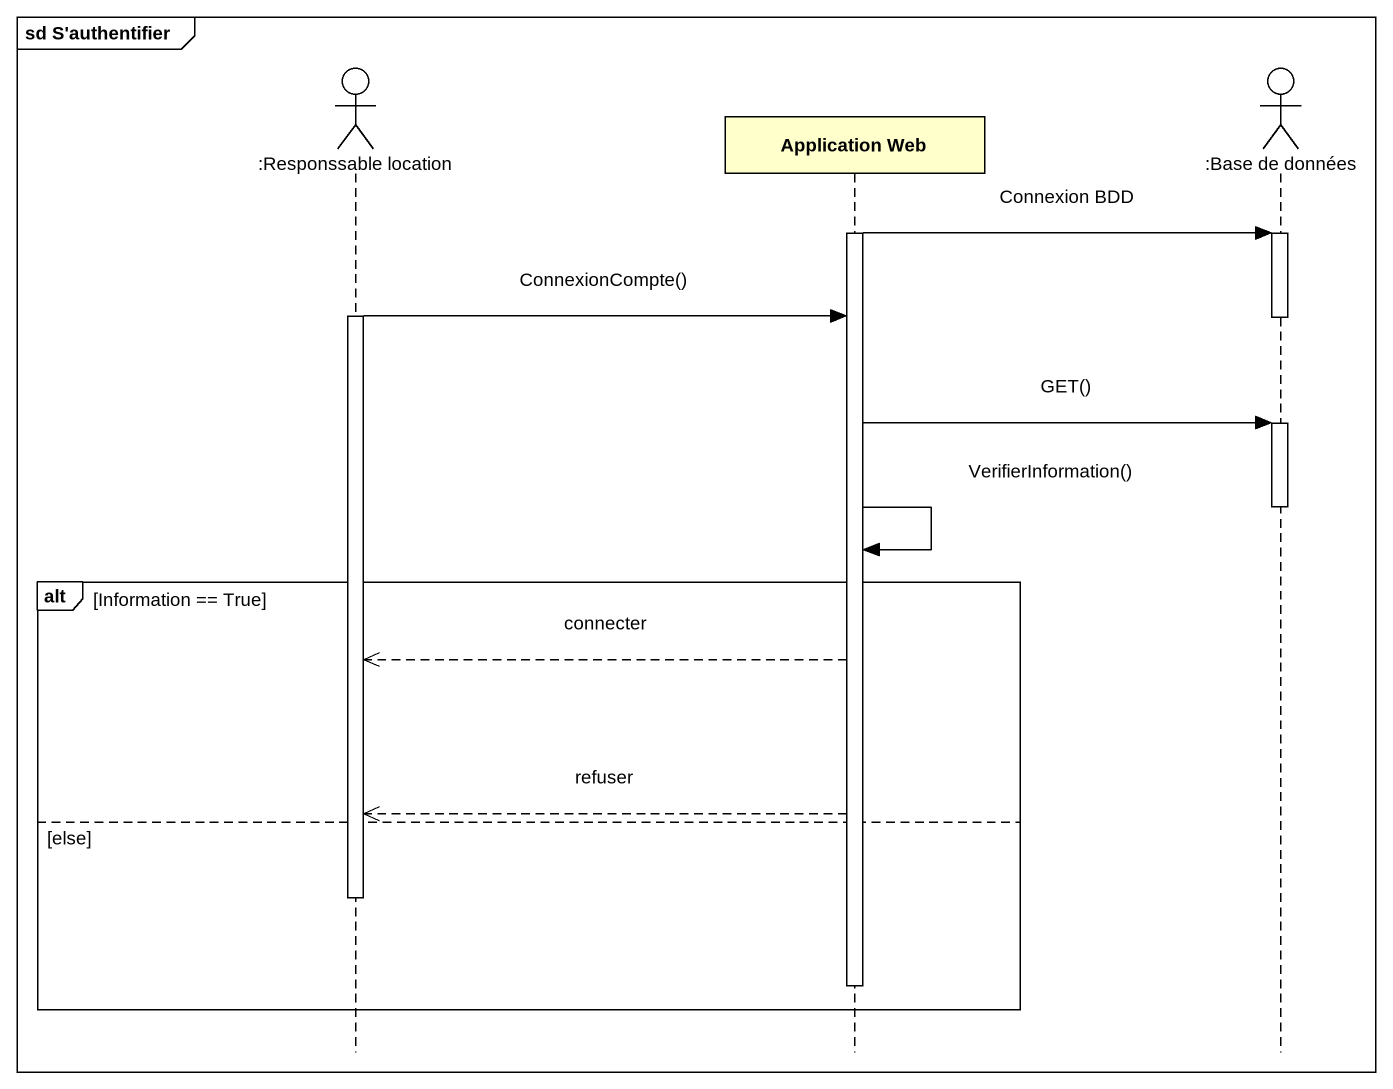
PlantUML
@startuml
mainframe sd S'authentifier
hide footbox
actor ":Responssable location" as Responssable_location
participant "Application Web" as Application_Web
actor ":Base de données" as Base_de_données

activate Application_Web
Application_Web -> Base_de_données : Connexion BDD
activate Base_de_données
activate Responssable_location
Responssable_location -> Application_Web : ConnexionCompte()
deactivate Base_de_données
Application_Web -> Base_de_données : GET()
activate Base_de_données
deactivate Base_de_données
Application_Web -> Application_Web : VerifierInformation()
alt Information == True
  Application_Web -->> Responssable_location : connecter
  Application_Web -->> Responssable_location : refuser
else else
  deactivate Responssable_location
  deactivate Application_Web
end
@enduml
